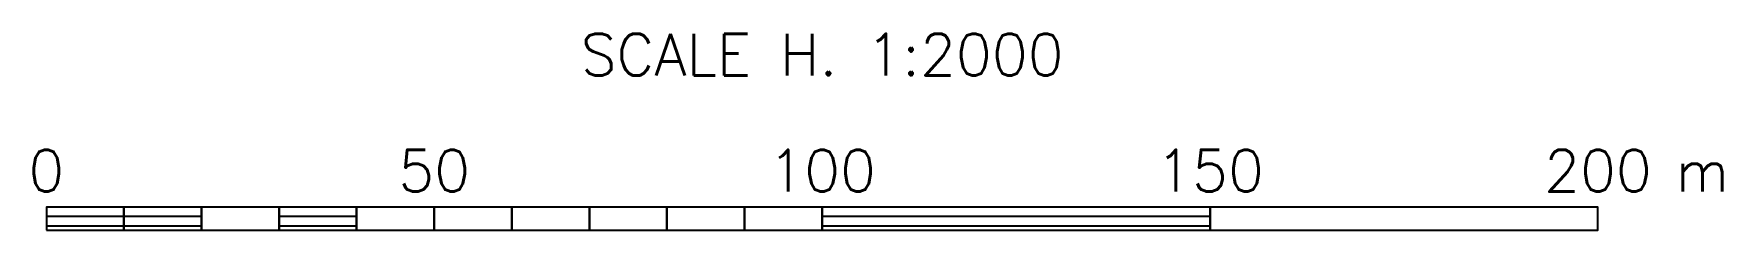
# Model space of a CAD drawing. Header units: metres. Extents: x 18 to 236, y 514 to 540.
import ezdxf
from ezdxf.enums import TextEntityAlignment as Align

# ---------------------------------------------------------------- set-up
doc = ezdxf.new("R2010")
doc.units = ezdxf.units.M
doc.styles.get("Standard").update_dxf_attribs({"font": 'Simplex.shx'})
pattern_1 = [(0, (0, 18.4675), (0, 1.27), [])]

msp = doc.modelspace()

# ---------------------------------------------------------------- hatches: boundary and pattern name
at = {"linetype": 'Continuous'}
h = msp.add_hatch(dxfattribs=at)
h.set_pattern_fill('LINE', color=1, scale=0.4, style=0)
h.set_pattern_definition(pattern_1)
h.paths.add_polyline_path([(20, 514.47), (30, 514.47), (30, 517.47), (20, 517.47)])
h = msp.add_hatch(dxfattribs=at)
h.set_pattern_fill('LINE', color=1, scale=0.4, style=0)
h.set_pattern_definition(pattern_1)
h.paths.add_polyline_path([(30, 514.47), (40, 514.47), (40, 517.47), (30, 517.47)])
h = msp.add_hatch(dxfattribs=at)
h.set_pattern_fill('LINE', color=1, scale=0.4, style=0)
h.set_pattern_definition(pattern_1)
h.paths.add_polyline_path([(50, 514.47), (60, 514.47), (60, 517.47), (50, 517.47)])
h = msp.add_hatch(dxfattribs=at)
h.set_pattern_fill('LINE', color=1, scale=0.4, style=0)
h.set_pattern_definition(pattern_1)
h.paths.add_polyline_path([(120, 514.47), (170, 514.47), (170, 517.47), (120, 517.47)])

# ---------------------------------------------------------------- linework, layer by layer
at = {"color": 2, "linetype": 'Continuous'}
for points in [[(20, 514.47), (30, 514.47), (30, 517.47), (20, 517.47)], [(30, 514.47), (40, 514.47), (40, 517.47), (30, 517.47)], [(40, 514.47), (50, 514.47), (50, 517.47), (40, 517.47)], [(50, 514.47), (60, 514.47), (60, 517.47), (50, 517.47)], [(60, 514.47), (70, 514.47), (70, 517.47), (60, 517.47)], [(70, 514.47), (80, 514.47), (80, 517.47), (70, 517.47)], [(80, 514.47), (90, 514.47), (90, 517.47), (80, 517.47)], [(90, 514.47), (100, 514.47), (100, 517.47), (90, 517.47)], [(100, 514.47), (110, 514.47), (110, 517.47), (100, 517.47)], [(110, 514.47), (120, 514.47), (120, 517.47), (110, 517.47)], [(120, 514.47), (170, 514.47), (170, 517.47), (120, 517.47)], [(170, 514.47), (220, 514.47), (220, 517.47), (170, 517.47)]]:
    msp.add_lwpolyline(points, close=True, dxfattribs=at)

# ---------------------------------------------------------------- texts
at = {"color": 3, "linetype": 'Continuous'}
msp.add_text('SCALE H. 1:2000', height=5.4, dxfattribs=at).set_placement((120, 534.47), align=Align.CENTER)
at = {"color": 2, "linetype": 'Continuous'}
for s, p in [('0', (20, 519.47)), ('50', (70, 519.47)), ('100', (120, 519.47)), ('150', (170, 519.47)), ('200', (220, 519.47))]:
    msp.add_text(s, height=5.4, dxfattribs=at).set_placement(p, align=Align.CENTER)
msp.add_text('m', height=5.4, dxfattribs=at).set_placement((230, 519.47))

doc.saveas('drawing.dxf')
